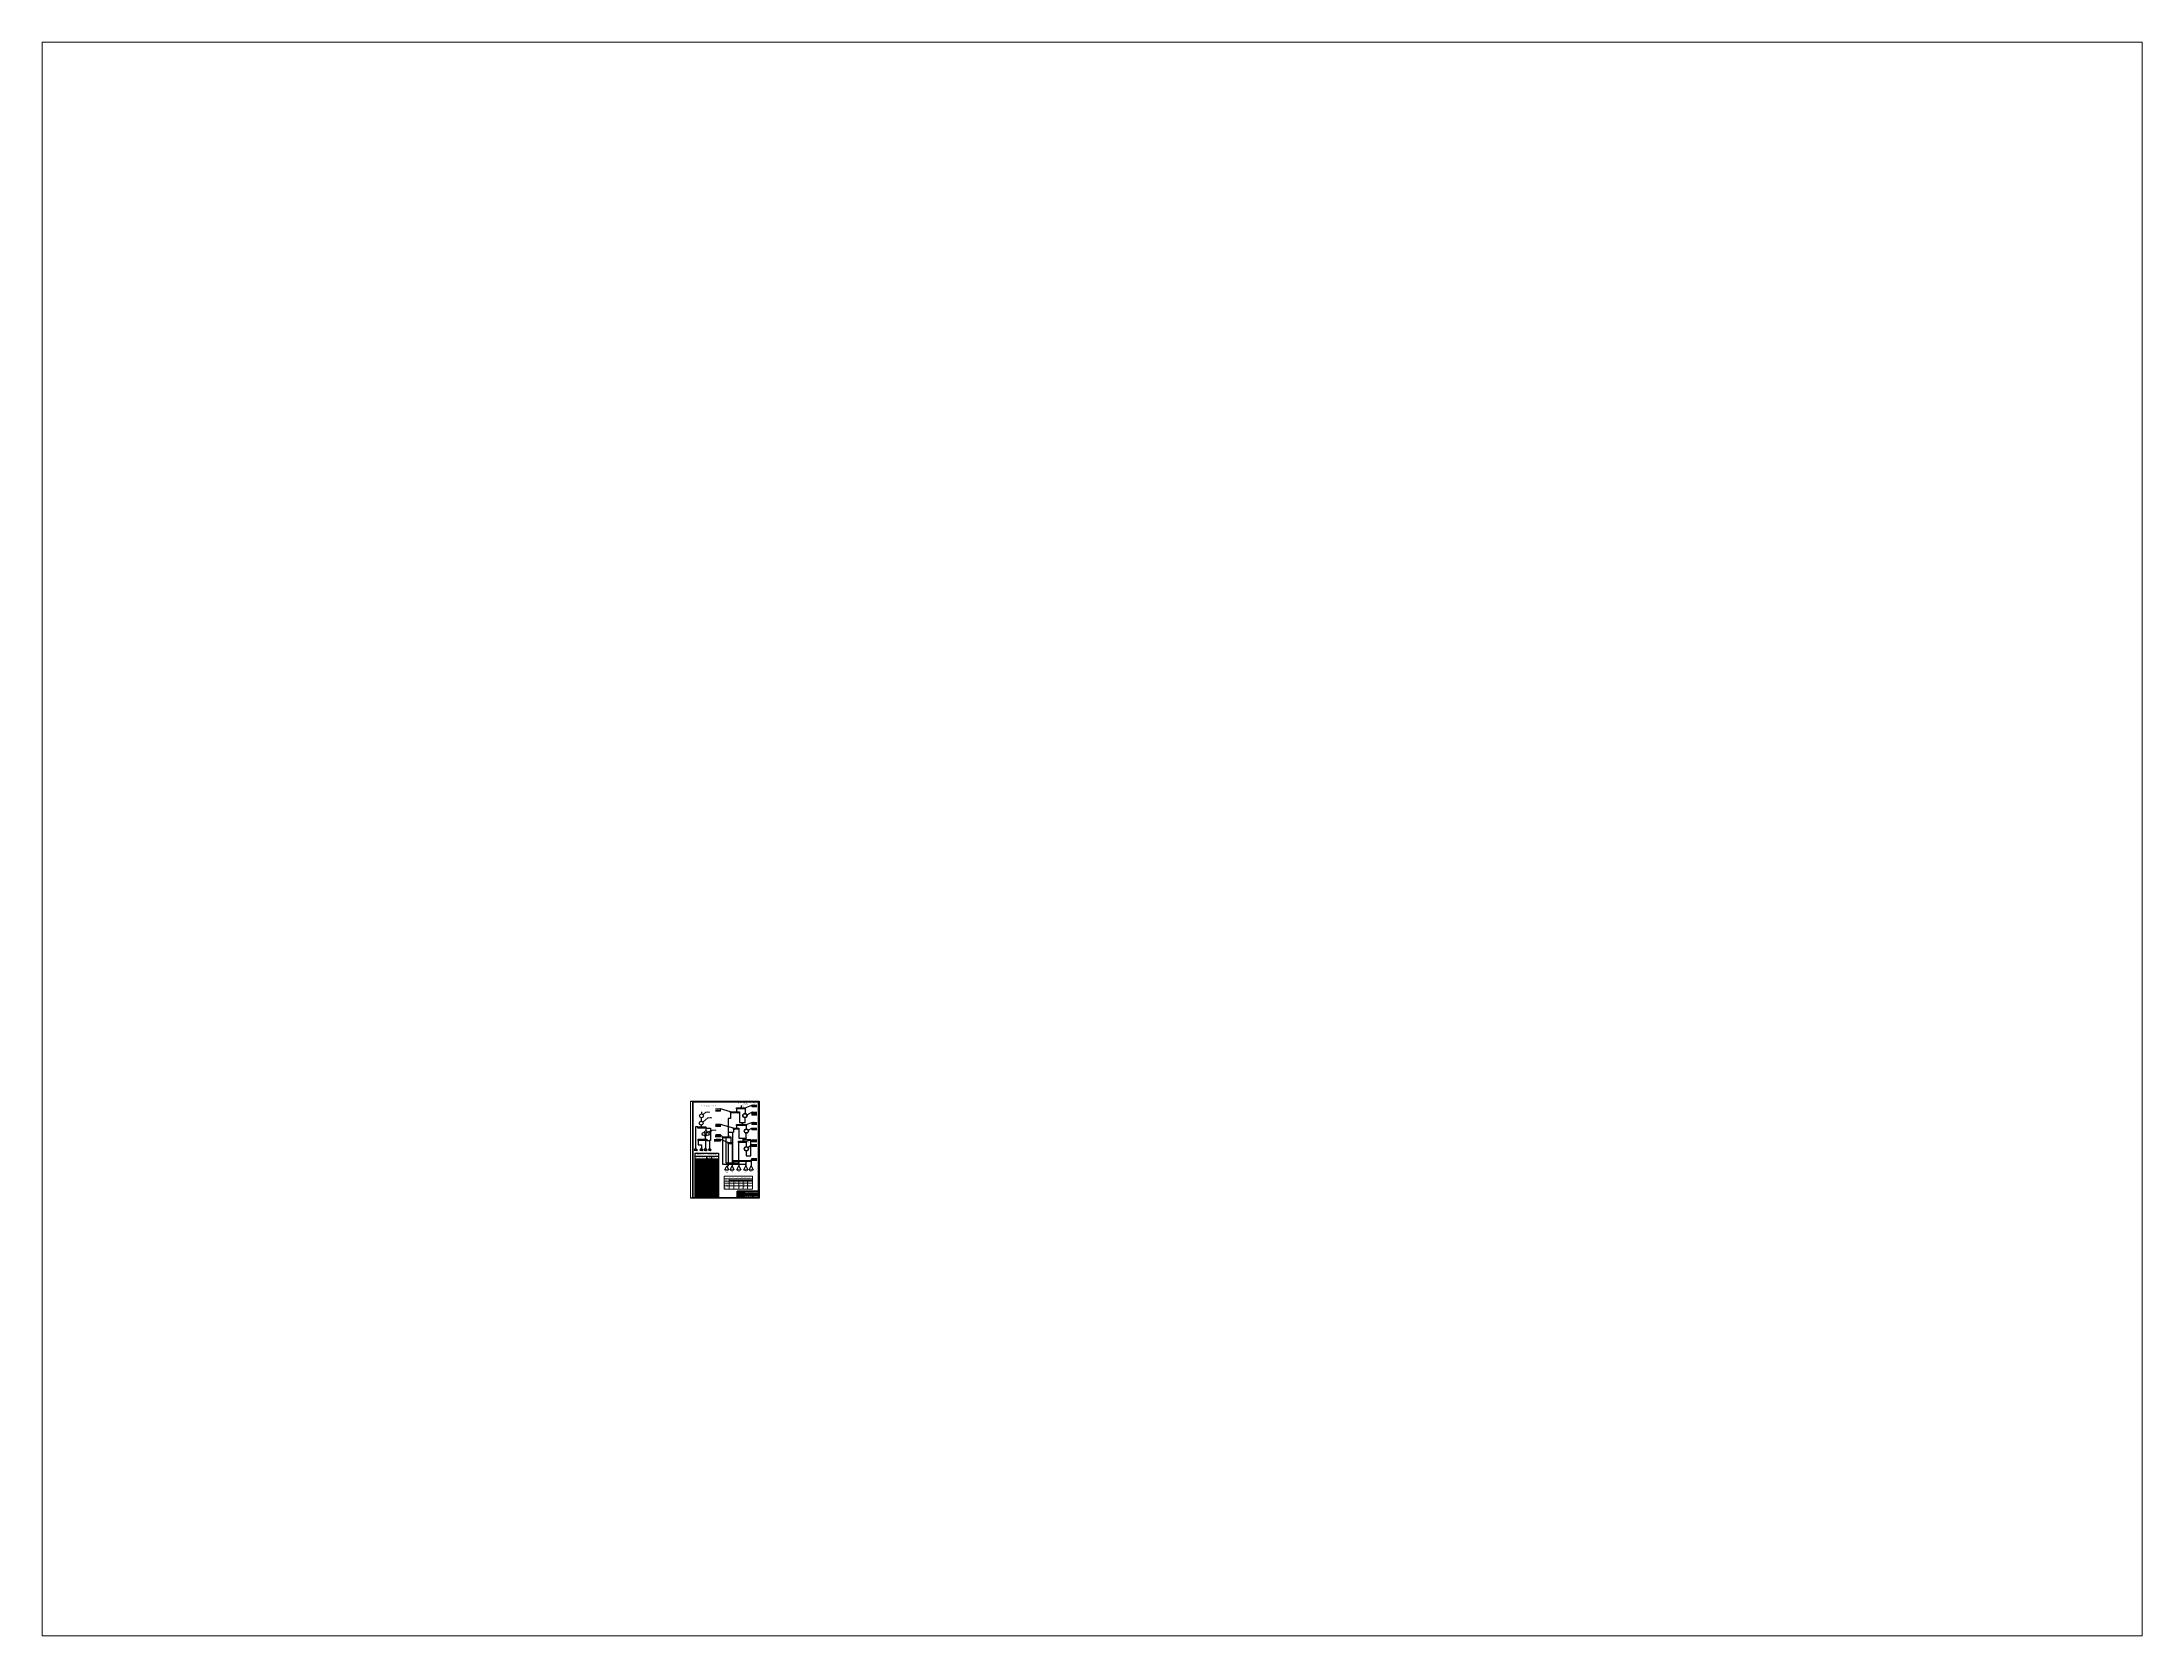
# Paper-space layout 'Layout2' of a CAD drawing. Header units: millimetres. Extents: x 26 to 231, y 20 to 176.
# The model-space entities are those that its viewports show. They can reach past a viewport. Long polylines and large blocks are cut down to what shows.
import ezdxf

# ---------------------------------------------------------------- set-up
doc = ezdxf.new("R2010")
doc.units = ezdxf.units.MM
doc.linetypes.add('K5LT_BASIC', pattern=[0])
doc.linetypes.add('K5LT_THIN', pattern=[0])
doc.layers.add('KONTUR', color=7, linetype='Continuous')
doc.layers.add('Рамка', color=30, linetype='Continuous')
doc.layers.add('Основа', color=10, linetype='K5LT_BASIC', lineweight=35)
doc.layers.add('Основная', color=7, linetype='Continuous', lineweight=40)
doc.styles.add('KTEXTSTYLE', font='GOST_AU.SHX', dxfattribs={"width": 0.96, "height": 5})
doc.styles.add('Такие дела', font='GOST_A.TTF', dxfattribs={"oblique": 15})
doc.dimstyles.new('ISO-25', dxfattribs={"dimtxt": 2.5, "dimasz": 2.5, "dimexe": 1.25, "dimexo": 0.625, "dimtad": 1, "dimtxsty": 'Standard', "dimcen": 2.5, "dimadec": 0, "dimazin": 0, "dimtfac": 1, "dimtmove": 0, "dimatfit": 3, "dimfxl": 1, "dimarcsym": 0})

# ---------------------------------------------------------------- blocks, each defined once
blk = doc.blocks.new('U0')
at = {"color": 7, "lineweight": 60}
for p, q in [((431, 60), (431, 35)), ((589, 35), (469, 35))]:
    blk.add_line(p, q, dxfattribs=at)
at = {"color": 7}
blk.add_line((589, 30), (539, 30), dxfattribs=at)
at = {"layer": 'KONTUR'}
for p, q in [((0, 841), (594, 841)), ((594, 841), (594, 0))]:
    blk.add_line(p, q, dxfattribs=at)
at = {"layer": 'KONTUR', "color": 7}
blk.add_line((594, 0), (0, 0), dxfattribs=at)
at = {"layer": 'Основная'}
for p, q in [((20, 5), (20, 836)), ((589, 836), (20, 836)), ((589, 5), (589, 836))]:
    blk.add_line(p, q, dxfattribs=at)
at = {"layer": 'Основная', "color": 7}
blk.add_line((589, 5), (20, 5), dxfattribs=at)
at = {"layer": 'Рамка', "color": 7, "linetype": 'K5LT_THIN', "lineweight": 18}
for p, q in [((0, 0), (0, 841)), ((0, 0), (0, 826)), ((404, 55), (469, 55)), ((404, 50), (469, 50)), ((404, 45), (469, 45)), ((404, 30), (469, 30)), ((404, 25), (469, 25)), ((404, 20), (469, 20)), ((404, 15), (469, 15)), ((404, 10), (469, 10))]:
    blk.add_line(p, q, dxfattribs=at)
at = {"layer": 'Рамка', "color": 7, "linetype": 'K5LT_BASIC', "lineweight": 60}
for p, q in [((404, 5), (404, 60)), ((404, 5), (404, 60)), ((404, 5), (404, 60)), ((404, 5), (404, 60)), ((404, 5), (404, 60)), ((404, 5), (404, 60)), ((404, 60), (589, 60)), ((404, 40), (469, 40)), ((404, 35), (469, 35)), ((411, 35), (411, 60)), ((421, 5), (421, 60)), ((444, 5), (444, 60)), ((459, 5), (459, 60)), ((469, 5), (469, 60)), ((469, 45), (589, 45)), ((469, 20), (539, 20)), ((539, 5), (539, 35)), ((539, 30), (554, 30)), ((539, 20), (589, 20)), ((554, 20), (554, 35)), ((554, 30), (589, 30)), ((571, 20), (571, 35))]:
    blk.add_line(p, q, dxfattribs=at)
at = {"color": 7, "style": 'Такие дела', "oblique": 15}
for s, height, p in [('дробарно', 3, (485, 26)), ('дробарно', 2.5, (484, 11)), ('до ', 2.5, (489, 7)), ('Технолог', 3, (490, 31)), ('Технолог', 2.5, (492, 16)), ('і', 2.5, (493, 7)), (' п', 2.5, (494, 7)), ('-', 2.5, (495, 11)), ('сортувального заводу', 2.5, (497, 11)), ('і', 2.5, (496, 7)), ('сля реконструкц', 2.5, (497, 7)), ('заводу', 3, (499, 22)), ('-', 3, (500, 26)), ('сортувального', 3, (503, 26)), ('і', 2.5, (504, 16)), ('і', 3, (504, 31)), ('чна схема', 2.5, (505, 16)), ('чна схема', 3, (505, 31)), ('ії', 2.5, (519, 7))]:
    blk.add_text(s, height=height, dxfattribs=at).set_placement(p)
at = {"layer": 'Рамка', "insert": (9, 259), "char_height": 2.5, "attachment_point": 1, "rotation": 90, "style": 'KTEXTSTYLE'}
blk.add_mtext('\\H3.5;\\W0.965;\\Q15;\\Q15; ', dxfattribs=at)
at = {"layer": 'Рамка', "color": 7, "attachment_point": 1, "style": 'KTEXTSTYLE'}
for s, insert, char_height in [('\\H3.5;\\W0.965;\\Q15;\\Q15;Зм', (405, 39), 2.5), ('\\H3.5;\\W0.965;\\Q15;\\Q15;Р', (404, 34), 2.5), ('{\\H1.4x;\\Q15;\\W0.965;Керівник}', (404, 29), 2.5), ('{\\H1.4x;\\Q15;\\W0.865;Консульт.}', (404, 24), 2.5), ('\\H3.5;\\W0.965;\\Q15;\\Q15;Н.контр.', (404, 14), 2.5), ('{\\H1.4x;\\Q15;\\W0.965;Зав. каф.}', (404, 9), 2.5), ('\\H3.5;\\W0.965;\\Q15;\\Q15;о', (407, 34), 2.5), ('\\H3.5;\\W0.965;\\Q15;\\Q15;зр', (409, 34), 2.5), ('\\H3.5;\\W0.965;\\Q15;\\Q15;.', (409, 39), 2.5), ('{\\H1.4x;\\Q15;\\W0.865;Кільк.}', (412, 39), 2.5), ('\\H3.5;\\W0.965;\\Q15;\\Q15;о', (412, 34), 2.5), ('\\H3.5;\\W0.965;\\Q15;\\Q15;б.', (414, 34), 2.5), ('\\H3.5;\\W0.965;\\Q15;\\Q15;\\W0.665;Аркуш', (422, 39), 2.5), ('{\\H1.4x;\\Q15;\\W0.965;Хоменко Р.Г.}', (422, 34), 2.5), ('{\\H1.4x;\\Q15;\\W0.965;Косенко Т.В.}', (422, 29), 2.5), ('{\\H1.4x;\\Q15;\\W0.965;Ган А.Л.}', (422, 14), 2.5), ('{\\H1.4x;\\Q15;\\W0.965;Кравець В.Г.}', (421, 9), 2.5), ('\\H3.5;\\W0.965;\\Q15;\\Q15;П', (448, 39), 2.5), ('\\H3.5;\\W0.965;\\Q15;\\Q15;і', (450, 39), 2.5), ('\\H3.5;\\W0.965;\\Q15;\\Q15;дп.', (451, 39), 2.5), ('\\H3.5;\\W0.965;\\Q15;\\Q15;\\W0.816;Дата', (460, 39), 2.5), ('\\pi-42.302;{\\fGOST type A|b0|i0|c204|p34;\\Q15;\\W1;Реконструкція Малинського КДЗ}', (527, 43), 5), ('{\\Q15;\\W0.965;ОБ-41.1168.095.007}', (494, 56), 7), ('{\\H1.4x;\\Q15;\\W0.965;Стадія}', (541, 34), 2.5), ('{\\Q15;\\W0.965;ДП}', (541, 29), 7), ('{\\Q15;\\W0.965;НТУУ "КПІ"}', (546, 18), 7), ('{\\H1.4x;\\Q15;\\W0.965;Аркуш}', (557, 34), 2.5), ('{\\H1.4x;\\Q15;\\W0.965;Аркушів}', (573, 34), 2.5), ('{\\Q15;\\W0.965;8}', (577, 29), 7)]:
    blk.add_mtext(s, dxfattribs=dict(at, insert=insert, char_height=char_height))
at = {"layer": 'Рамка', "color": 7, "insert": (431, 39), "char_height": 2.5, "attachment_point": 1, "line_spacing_factor": 0.8, "style": 'KTEXTSTYLE'}
blk.add_mtext('{\\H1.4x;\\Q15;\\W0.765;№ докум.}', dxfattribs=at)
at = {"layer": 'Рамка', "color": 7, "insert": (559, 29), "char_height": 7, "width": 4.77, "attachment_point": 1, "style": 'KTEXTSTYLE'}
blk.add_mtext('{\\Q15;\\W0.965;7}', dxfattribs=at)
blk = doc.blocks.new('*T79')
at = {"color": 0, "linetype": 'ByBlock', "lineweight": -2, "transparency": 16777216}
for p, q in [((0, 0), (205, 0)), ((0, 0), (0, -379)), ((205, 0), (205, -379)), ((0, -26), (205, -26)), ((0, -50), (205, -50)), ((0, -60), (205, -60)), ((0, -70), (205, -70)), ((0, -79), (205, -79)), ((0, -89), (205, -89)), ((0, -99), (205, -99)), ((0, -108), (205, -108)), ((0, -118), (205, -118)), ((0, -128), (205, -128)), ((0, -137), (205, -137)), ((0, -147), (205, -147)), ((0, -157), (205, -157)), ((0, -166), (205, -166)), ((0, -176), (205, -176)), ((100, -26), (100, -379)), ((143, -26), (143, -379)), ((0, -186), (205, -186)), ((0, -195), (205, -195)), ((0, -205), (205, -205)), ((0, -215), (205, -215)), ((0, -224), (205, -224)), ((0, -234), (205, -234)), ((0, -244), (205, -244)), ((0, -253), (205, -253)), ((0, -263), (205, -263)), ((0, -273), (205, -273)), ((0, -282), (205, -282)), ((0, -292), (205, -292)), ((0, -302), (205, -302)), ((0, -311), (205, -311)), ((0, -321), (205, -321)), ((0, -331), (205, -331)), ((0, -340), (205, -340)), ((0, -350), (205, -350)), ((0, -360), (205, -360)), ((0, -369), (205, -369)), ((0, -379), (205, -379))]:
    blk.add_line(p, q, dxfattribs=at)
at = {"color": 0, "lineweight": 20, "transparency": 16777216, "style": 'Такие дела'}
for s, insert, char_height, width, attachment_point in [('Номер операцii i процесу', (50, -38), 5, 97.01, 5), ('2 операцiя Надгратний2', (50, -91), 5, 97.01, 2), ('4 операцiя Надгратний2', (50, -139), 5, 97.01, 2), ('5 операцiя Надгратний2', (50, -168), 5, 97.01, 2), ('1 операцiя Надгратний2', (50, -62), 5, 97.01, 2), ('2 операцiя Пiдгратний3', (50, -100), 5, 97.01, 2), ('4 операцiя Пiдгратний3', (50, -149), 5, 97.01, 2), ('5 операцiя Пiдгратний3', (50, -178), 5, 97.01, 2), ('1 операцiя Пiдгратний3', (50, -71), 5, 97.01, 2), ('3 операцiя вихiд2', (50, -120), 5, 97.01, 2), ('2 операцiя Вхiд1', (50, -81), 5, 97.01, 2), ('3 операцiя вхiд1', (50, -110), 5, 97.01, 2), ('4 операцiя Вхiд1', (50, -129), 5, 97.01, 2), ('5 операцiя Вхiд1', (50, -158), 5, 97.01, 2), ('1 операцiя Вхiд1', (50, -52), 5, 97.01, 2), ('Продуктивнiсть технологiчних операцiй', (103, -13), 7, 202.07, 5), ('Вихiд продукту, вiдн.один', (122, -38), 5, 40.03, 5), ('0,74050', (122, -62), 5, 40.03, 2), ('0,25950', (122, -71), 5, 40.03, 2), ('0,25950', (122, -81), 5, 40.03, 2), ('0,15956', (122, -91), 5, 40.03, 2), ('0,09994', (122, -100), 5, 40.03, 2), ('0,74050', (122, -110), 5, 40.03, 2), ('0,74050', (122, -120), 5, 40.03, 2), ('0.90006', (122, -129), 5, 40.03, 2), ('0.90006', (122, -139), 5, 40.03, 2), ('0.90006', (122, -149), 5, 40.03, 2), ('0.90006', (122, -158), 5, 40.03, 2), ('0,58745', (122, -168), 5, 40.03, 2), ('1,00000', (122, -52), 5, 40.03, 2), ('0,31262', (122, -178), 5, 40.03, 2), ('Продуктивнiсть, м^ 3/год', (174, -38), 5, 59.02, 5), ('226.585', (174, -129), 5, 59.02, 2), ('226.585', (174, -139), 5, 59.02, 2), ('226.585', (174, -149), 5, 59.02, 2), ('226.585', (174, -158), 5, 59.02, 2), ('251.743', (174, -52), 5, 59.02, 2), ('147.886', (174, -168), 5, 59.02, 2), ('186.416', (174, -62), 5, 59.02, 2), ('65.327', (174, -71), 5, 59.02, 2), ('65.327', (174, -81), 5, 59.02, 2), ('40.169', (174, -91), 5, 59.02, 2), ('25.158', (174, -100), 5, 59.02, 2), ('186.416', (174, -110), 5, 59.02, 2), ('186.416', (174, -120), 5, 59.02, 2), ('78.699', (174, -178), 5, 59.02, 2), ('6 операцiя Надгратний2', (50, -197), 5, 97.01, 2), ('8 операцiя Надгратний2', (50, -245), 5, 97.01, 2), ('9 операцiя Надгратний2', (50, -274), 5, 97.01, 2), ('6 операцiя Пiдгратний3', (50, -207), 5, 97.01, 2), ('8 операцiя Пiдгратний3', (50, -255), 5, 97.01, 2), ('9 операцiя Пiдгратний3', (50, -284), 5, 97.01, 2), ('10 операцiя процес2', (50, -303), 5, 97.01, 2), ('10 операцiя процес3', (50, -313), 5, 97.01, 2), ('10 операцiя процес4', (50, -323), 5, 97.01, 2), ('10 операцiя процес5', (50, -332), 5, 97.01, 2), ('11 операцiя процес2', (50, -352), 5, 97.01, 2), ('11 операцiя процес3', (50, -361), 5, 97.01, 2), ('7 операцiя вихiд2', (50, -226), 5, 97.01, 2), ('6 операцiя Вхiд1', (50, -187), 5, 97.01, 2), ('8 операцiя Вхiд1', (50, -236), 5, 97.01, 2), ('10 операцiя вхiд1', (50, -294), 5, 97.01, 2), ('11 операцiя вхiд1', (50, -342), 5, 97.01, 2), ('7 операцiя вхiд1', (50, -216), 5, 97.01, 2), (' 9операцiя Вхiд1', (50, -265), 5, 97.01, 2), ('0,30809', (122, -197), 5, 40.03, 2), ('0,00452', (122, -207), 5, 40.03, 2), ('0,58745', (122, -216), 5, 40.03, 2), ('0,58745', (122, -226), 5, 40.03, 2), ('0,89554', (122, -236), 5, 40.03, 2), ('0,89554', (122, -245), 5, 40.03, 2), ('0,89554', (122, -255), 5, 40.03, 2), ('0,63463', (122, -265), 5, 40.03, 2), ('0,63463', (122, -274), 5, 40.03, 2), ('0,89554', (122, -284), 5, 40.03, 2), ('0,89554', (122, -294), 5, 40.03, 2), ('0,49545', (122, -303), 5, 40.03, 2), ('0,28182', (122, -313), 5, 40.03, 2), ('0,08701', (122, -323), 5, 40.03, 2), ('0,00000', (122, -332), 5, 40.03, 2), ('0,04879', (122, -352), 5, 40.03, 2), ('0,03043', (122, -361), 5, 40.03, 2), ('0,31262', (122, -187), 5, 40.03, 2), ('0,13572', (122, -342), 5, 40.03, 2), ('225.446', (174, -236), 5, 59.02, 2), ('225.446', (174, -245), 5, 59.02, 2), ('225.446', (174, -255), 5, 59.02, 2), ('225.446', (174, -284), 5, 59.02, 2), ('225.446', (174, -294), 5, 59.02, 2), ('147.886', (174, -216), 5, 59.02, 2), ('147.886', (174, -226), 5, 59.02, 2), ('159.765', (174, -265), 5, 59.02, 2), ('159.765', (174, -274), 5, 59.02, 2), ('124.727', (174, -303), 5, 59.02, 2), ('78.699', (174, -187), 5, 59.02, 2), ('70.946', (174, -313), 5, 59.02, 2), ('21.904', (174, -323), 5, 59.02, 2), ('34.165', (174, -342), 5, 59.02, 2), ('77.561', (174, -197), 5, 59.02, 2), ('12.283', (174, -352), 5, 59.02, 2), ('0,000', (174, -332), 5, 59.02, 2), ('7.660', (174, -361), 5, 59.02, 2), ('1.139', (174, -207), 5, 59.02, 2), ('11 операцiя процес4', (50, -371), 5, 97.01, 2), ('0,04746', (122, -371), 5, 40.03, 2), ('11.948', (174, -371), 5, 59.02, 2)]:
    blk.add_mtext(s, dxfattribs=dict(at, insert=insert, char_height=char_height, width=width, attachment_point=attachment_point))

msp = doc.modelspace()

# ---------------------------------------------------------------- hatches: boundary and pattern name
at = {"lineweight": 30}
for points in [[(401, 753), (399, 753), (400, 749)], [(439, 788), (437, 788), (438, 784)], [(474, 739), (472, 739), (473, 734)], [(330, 569), (330, 572), (326, 571)], [(365, 566), (367, 566), (366, 571)], [(401, 612), (399, 612), (400, 608)], [(428, 660), (425, 660), (426, 656)], [(449, 643), (446, 643), (447, 638)], [(474, 660), (472, 660), (473, 656)], [(485, 604), (482, 604), (484, 600)], [(327, 536), (325, 536), (326, 532)], [(352, 488), (350, 488), (351, 484)], [(421, 523), (419, 523), (420, 519)], [(454, 497), (452, 497), (453, 493)], [(457, 504), (457, 506), (453, 505)], [(485, 523), (482, 523), (484, 519)], [(485, 451), (482, 451), (484, 447)], [(485, 371), (482, 371), (484, 367)], [(414, 309), (414, 306), (418, 308)], [(417, 331), (415, 331), (416, 327)], [(475, 295), (475, 293), (479, 294)]]:
    msp.add_hatch(color=256, dxfattribs=at).paths.add_polyline_path(points)

# ---------------------------------------------------------------- linework, layer by layer
for p, q in [((96, 748), (96, 730)), ((348, 739), (348, 690)), ((401, 753), (399, 753)), ((399, 753), (400, 749)), ((400, 773), (400, 749)), ((400, 749), (401, 753)), ((426, 739), (426, 656)), ((439, 788), (437, 788)), ((437, 788), (438, 784)), ((438, 802), (438, 784)), ((438, 784), (439, 788)), ((474, 739), (472, 739)), ((472, 739), (473, 734)), ((473, 773), (473, 734)), ((473, 734), (474, 739)), ((64, 617), (44, 617)), ((44, 617), (44, 435)), ((93, 633), (93, 617)), ((96, 666), (96, 697)), ((96, 666), (96, 666)), ((134, 587), (117, 569)), ((128, 537), (139, 547)), ((134, 607), (134, 587)), ((134, 607), (174, 607)), ((134, 587), (148, 569)), ((174, 607), (174, 501)), ((326, 690), (326, 532)), ((348, 690), (326, 690)), ((330, 572), (326, 571)), ((326, 571), (372, 571)), ((326, 571), (330, 569)), ((330, 569), (330, 572)), ((366, 571), (365, 566)), ((365, 566), (367, 566)), ((367, 566), (366, 571)), ((366, 312), (366, 571)), ((372, 599), (372, 571)), ((401, 612), (399, 612)), ((399, 612), (400, 608)), ((400, 630), (400, 608)), ((400, 608), (401, 612)), ((420, 599), (420, 519)), ((428, 660), (425, 660)), ((425, 660), (426, 656)), ((426, 656), (428, 660)), ((426, 656), (473, 656)), ((449, 643), (446, 643)), ((446, 643), (447, 638)), ((447, 656), (447, 638)), ((447, 638), (449, 643)), ((474, 660), (472, 660)), ((472, 660), (473, 656)), ((473, 656), (473, 697)), ((473, 656), (474, 660)), ((485, 604), (482, 604)), ((482, 604), (484, 600)), ((484, 630), (484, 600)), ((484, 600), (485, 604)), ((484, 519), (484, 563)), ((44, 435), (32, 416)), ((32, 416), (62, 416)), ((62, 416), (44, 435)), ((67, 501), (67, 462)), ((67, 462), (95, 462)), ((95, 437), (81, 417)), ((81, 417), (106, 417)), ((95, 462), (95, 437)), ((106, 417), (95, 437)), ((106, 417), (106, 417)), ((106, 417), (106, 417)), ((129, 436), (115, 417)), ((115, 417), (144, 417)), ((128, 536), (121, 545)), ((128, 536), (128, 512)), ((129, 501), (129, 501)), ((129, 501), (129, 436)), ((144, 417), (129, 436)), ((141, 501), (166, 501)), ((166, 436), (155, 417)), ((155, 417), (179, 417)), ((166, 501), (166, 436)), ((174, 501), (166, 501)), ((166, 501), (166, 501)), ((179, 417), (166, 436)), ((278, 523), (278, 294)), ((306, 523), (306, 308)), ((327, 536), (325, 536)), ((325, 536), (326, 532)), ((326, 532), (327, 536)), ((326, 470), (326, 280)), ((352, 488), (350, 488)), ((350, 488), (351, 484)), ((351, 523), (351, 484)), ((351, 484), (352, 488)), ((360, 470), (360, 280)), ((416, 483), (416, 327)), ((421, 523), (419, 523)), ((419, 523), (420, 519)), ((420, 519), (421, 523)), ((420, 519), (484, 519)), ((454, 497), (452, 497)), ((452, 497), (453, 493)), ((453, 518), (453, 493)), ((457, 506), (453, 505)), ((523, 505), (453, 505)), ((453, 505), (457, 504)), ((453, 493), (454, 497)), ((457, 504), (457, 506)), ((485, 523), (482, 523)), ((482, 523), (484, 519)), ((485, 451), (482, 451)), ((482, 451), (484, 447)), ((485, 371), (482, 371)), ((482, 371), (484, 367)), ((484, 519), (485, 523)), ((484, 483), (484, 447)), ((484, 447), (485, 451)), ((484, 410), (484, 367)), ((484, 367), (485, 371)), ((484, 367), (523, 367)), ((523, 367), (523, 505)), ((278, 294), (479, 294)), ((298, 246), (315, 280)), ((298, 246), (331, 246)), ((306, 308), (418, 308)), ((315, 280), (331, 246)), ((315, 280), (326, 280)), ((344, 246), (360, 280)), ((344, 246), (377, 246)), ((360, 280), (377, 246)), ((374, 312), (366, 312)), ((374, 319), (374, 312)), ((401, 246), (418, 280)), ((401, 246), (435, 246)), ((414, 309), (414, 306)), ((418, 308), (414, 309)), ((414, 306), (418, 308)), ((417, 331), (415, 331)), ((415, 331), (416, 327)), ((416, 327), (417, 331)), ((418, 331), (416, 327)), ((418, 319), (418, 280)), ((418, 280), (435, 246)), ((463, 246), (479, 280)), ((463, 246), (496, 246)), ((475, 295), (475, 293)), ((479, 294), (475, 295)), ((475, 293), (479, 294)), ((479, 319), (479, 280)), ((479, 280), (496, 246)), ((509, 246), (525, 280)), ((509, 246), (542, 246)), ((526, 319), (525, 280)), ((525, 280), (542, 246))]:
    msp.add_line(p, q, dxfattribs=at)
at = {"lineweight": 20}
for p, q in [((109, 725), (132, 744)), ((132, 744), (167, 744)), ((261, 773), (216, 773)), ((261, 763), (216, 763)), ((261, 755), (216, 755)), ((261, 773), (261, 763)), ((261, 763), (261, 755)), ((531, 805), (531, 797)), ((531, 797), (575, 797)), ((531, 797), (531, 790)), ((531, 790), (575, 790)), ((531, 745), (531, 728)), ((531, 736), (553, 736)), ((575, 736), (531, 736)), ((531, 728), (575, 728)), ((531, 728), (531, 720)), ((107, 659), (150, 696)), ((119, 567), (120, 568)), ((124, 565), (189, 590)), ((150, 696), (178, 696)), ((158, 564), (189, 590)), ((178, 696), (184, 696)), ((189, 590), (202, 590)), ((201, 590), (222, 590)), ((261, 638), (216, 638)), ((261, 630), (216, 630)), ((261, 622), (216, 622)), ((261, 550), (216, 550)), ((222, 590), (222, 590)), ((261, 638), (261, 630)), ((261, 630), (261, 622)), ((261, 550), (261, 541)), ((531, 720), (575, 720)), ((531, 656), (531, 647)), ((531, 647), (575, 647)), ((531, 647), (531, 638)), ((531, 638), (575, 638)), ((531, 608), (531, 599)), ((531, 599), (575, 599)), ((531, 599), (531, 591)), ((531, 591), (575, 591)), ((261, 510), (206, 510)), ((261, 502), (206, 502)), ((261, 494), (206, 494)), ((261, 541), (215, 541)), ((261, 533), (215, 533)), ((261, 541), (261, 533)), ((261, 510), (261, 502)), ((261, 502), (261, 494)), ((531, 505), (531, 497)), ((531, 497), (575, 497)), ((531, 497), (531, 489)), ((531, 489), (575, 489)), ((531, 464), (531, 447)), ((531, 455), (575, 455)), ((531, 447), (575, 447)), ((531, 343), (531, 334)), ((531, 334), (575, 334)), ((531, 334), (531, 326)), ((531, 326), (575, 326)), ((292, 167), (292, 167)), ((292, 167), (537, 167)), ((336, 147), (292, 147)), ((292, 130), (537, 130)), ((292, 109), (537, 109)), ((336, 167), (336, 78)), ((336, 157), (537, 157)), ((336, 147), (536, 147)), ((336, 78), (336, 78)), ((377, 156), (377, 78)), ((419, 156), (419, 78)), ((423, 159), (423, 159)), ((456, 156), (456, 78)), ((493, 156), (493, 78))]:
    msp.add_line(p, q, dxfattribs=at)
at = {"lineweight": 30}
for points in [[(348, 749), (426, 749), (426, 739), (348, 739)], [(400, 784), (473, 784), (473, 773), (400, 773)], [(64, 617), (134, 617), (134, 607), (64, 607)], [(372, 608), (420, 608), (420, 599), (372, 599)], [(400, 638), (484, 638), (484, 630), (400, 630)], [(67, 512), (141, 512), (141, 501), (67, 501)], [(278, 532), (351, 532), (351, 523), (278, 523)], [(326, 484), (360, 484), (360, 470), (326, 470)], [(416, 493), (484, 493), (484, 483), (416, 483)], [(374, 327), (526, 327), (526, 319), (374, 319)]]:
    msp.add_lwpolyline(points, close=True, dxfattribs=at)
at = {"lineweight": 20}
msp.add_lwpolyline([(292, 190), (537, 190), (537, 78), (292, 78)], close=True, dxfattribs=at)
at = {"lineweight": 30}
for centre, radius in [((96, 714), 16.6), ((472, 716), 18.6), ((472, 716), 16.1), ((93, 650), 16.6), ((114, 556), 12.7), ((148, 556), 13), ((484, 582), 18.6), ((484, 582), 16.1), ((484, 428), 18.6), ((484, 428), 16.1)]:
    msp.add_circle(centre, radius, dxfattribs=at)

# ---------------------------------------------------------------- block references
msp.add_blockref('*T79', (38, 391))
at = {"layer": 'Рамка'}
msp.add_blockref('U0', (0, 0), dxfattribs=at)

# ---------------------------------------------------------------- texts
at = {"lineweight": 5, "char_height": 5, "width": 240.48, "attachment_point": 1, "style": 'Такие дела'}
for s, insert in [('ТЕХНОЛОГIЧНА СХЕМА ДСЗ ДО РЕКОНСТРУКЦII', (83, 808)), ('ТЕХНОЛОГIЧНА СХЕМА ДСЗ ПIСЛЯ РЕКОНСТРУКЦII', (409, 828))]:
    msp.add_mtext(s, dxfattribs=dict(at, insert=insert))
at = {"lineweight": 20, "attachment_point": 1, "style": 'Такие дела'}
for s, insert, char_height in [('Q=1600 тис.м.куб', (119, 798), 5), ('СМД-118', (135, 751), 4), ('КСД-2200', (154, 703), 4), ('КМД-1750', (192, 595), 4), ('55%', (46, 403), 5), ('10-20', (86, 412), 5), ('20%', (94, 404), 5), ('5-10', (123, 413), 5), ('10%', (129, 406), 5), ('0-5', (162, 413), 5), ('15%', (163, 406), 5), ('тис. метр{\\fArial|b0|i0|c0|p34;i}в\\Pкуб{\\fArial|b0|i0|c0|p34;i}чних за\\Pгодину', (294, 104), 4), ('метр{\\fArial|b0|i0|c0|p34;i}в куб.\\Pза годину', (296, 122), 4), ('Вих{\\fArial|b0|i0|c0|p34;i}д\\Pпродукц{\\fArial|b0|i0|c0|p34;i}', (301, 162), 4), ('Вихiд товарних фракцiй з урахуванням утилiзацi вiдходiв', (334, 180), 5), ('0.49545', (339, 140), 4), ('124.73', (339, 122), 4), ('644.091', (339, 103), 4), ('20-40 ', (342, 154), 4), ('0.33061', (381, 141), 4), ('83.23', (383, 122), 4), ('429.798', (383, 104), 4), ('10-20', (387, 155), 4), ('Фракц{\\fArial|b0|i0|c0|p34;i}, мм', (406, 163), 4), ('29.56', (422, 122), 4), ('0.11744', (423, 141), 4), ('152.688', (423, 104), 4), ('5-10', (430, 155), 4), ('11.95', (458, 122), 4), ('61.699', (458, 104), 4), ('0.04746', (460, 141), 4), ('0.14-5', (460, 155), 4), ('0.00903', (496, 141), 4), ('2.27', (496, 122), 4), ('11.744', (496, 103), 4), ('0-0.14', (498, 155), 4)]:
    msp.add_mtext(s, dxfattribs=dict(at, insert=insert, char_height=char_height))
at = {"lineweight": 30, "attachment_point": 1, "style": 'Такие дела'}
for s, insert, char_height, width in [('ГIС-41\\PQ=111.13\\PК=0.59', (219, 778), 5, 42.77), (' 0...20', (348, 733), 5, 37.19), ('20...100', (398, 733), 5, 28.2), (' 0...100', (400, 768), 5, 34.71), (' 0...1000', (438, 802), 5, 31.39), ('100...900', (477, 773), 5, 39.77), ('C160 1200*1600\\PQ=191.71\\PK=0.97', (534, 751), 5, 38.8), ('ГIТ-51 Q=816.48\\P\\pt25;К=0,56', (536, 812), 5, 2.84), ('ГIЛ-42\\PQ=72.58\\PK=0,47', (220, 556), 5, 41.72), ('ГIС-51\\PQ=85.86\\PК=0.92', (221, 645), 5, 40.49), ('0...20', (329, 547), 5, 35.51), (' 0...10', (372, 596), 5, 30.54), (' 0...70', (400, 628), 5, 31.96), ('10...70', (421, 598), 5, 26.63), (' 0...219', (448, 652), 5, 46.88), ('70...219', (488, 629), 5, 40.84), ('ГIС-51\\PQ=250.61\\PК=0.90', (534, 662), 5, 39.3), ('GP-500S\\PQ=265.59\\PК=0,56', (534, 614), 5, 43.52), ('ТитанВКЦ-10  \\PQ=3.9\\PК=0,80', (208, 517), 5, 54.49), ('10...20', (281, 520), 5, 24.74), ('5...10', (309, 520), 5, 32.32), ('0...5', (352, 521), 5, 25.57), (' 0...40', (416, 481), 5, 37.64), (' 0...120', (453, 503), 5, 43.68), ('40...120', (487, 483), 5, 36.58), (' 0...40', (484, 391), 5, 41.2), (' 0...120', (485, 543), 5, 43.68), ('HP-800\\PQ=226.30\\PК=0,71', (533, 470), 5, 43.4), ('ГIЛ-41\\PQ=161.60\\PК=0,99', (534, 512), 5, 40.48), ('0,14...5\\P4.746%', (299, 237), 6, 44.85), ('0...0,14\\P0,903%', (345, 239), 6, 34.76), ('5...10\\P11.744%', (401, 242), 6, 35.03), ('10...20\\P33.061%', (462, 241), 6, 35.73), ('20...40\\P49.545%', (509, 242), 6, 28.53), ('ГIЛ-53\\PQ=245.00\\PК=0,92', (535, 349), 5, 38.46)]:
    msp.add_mtext(s, dxfattribs=dict(at, insert=insert, char_height=char_height, width=width))
at = {"lineweight": 20, "attachment_point": 1, "style": 'Такие дела'}
for s, insert, char_height, width in [('Q=1800тис.м.куб.', (451, 816), 5, 71.52), ('20-40', (37, 411), 5, 1.67), ('У частках', (300, 140), 4, 0.269)]:
    msp.add_mtext(s, dxfattribs=dict(at, insert=insert, char_height=char_height, width=width))

# ---------------------------------------------------------------- leaders
at = {"lineweight": 20}
for points in [[(348, 749), (261, 773), (254, 773)], [(473, 784), (531, 805), (575, 805)], [(490, 723), (531, 745), (575, 745)], [(372, 608), (261, 638), (221, 638)], [(278, 532), (261, 550), (224, 550)], [(484, 638), (531, 656), (575, 656)], [(500, 590), (531, 608), (575, 608)], [(326, 484), (261, 510), (226, 510)], [(484, 493), (531, 505), (575, 505)], [(498, 440), (531, 464), (575, 464)], [(526, 327), (531, 343), (575, 343)]]:
    msp.add_leader(points, dimstyle='ISO-25', override={"dimgap": 0.625, "dimtad": 0, "dimtxsty": 'Такие дела'}, dxfattribs=at)

psp = doc.layouts.new('Layout2')

# ---------------------------------------------------------------- viewports
at = {"layer": 'Основа'}
psp.add_viewport(center=(128.5, 97.5), size=(205.6, 156), view_center_point=(3477.17, 3109.73), view_height=13797.2786, dxfattribs=at)

doc.saveas('drawing.dxf')
